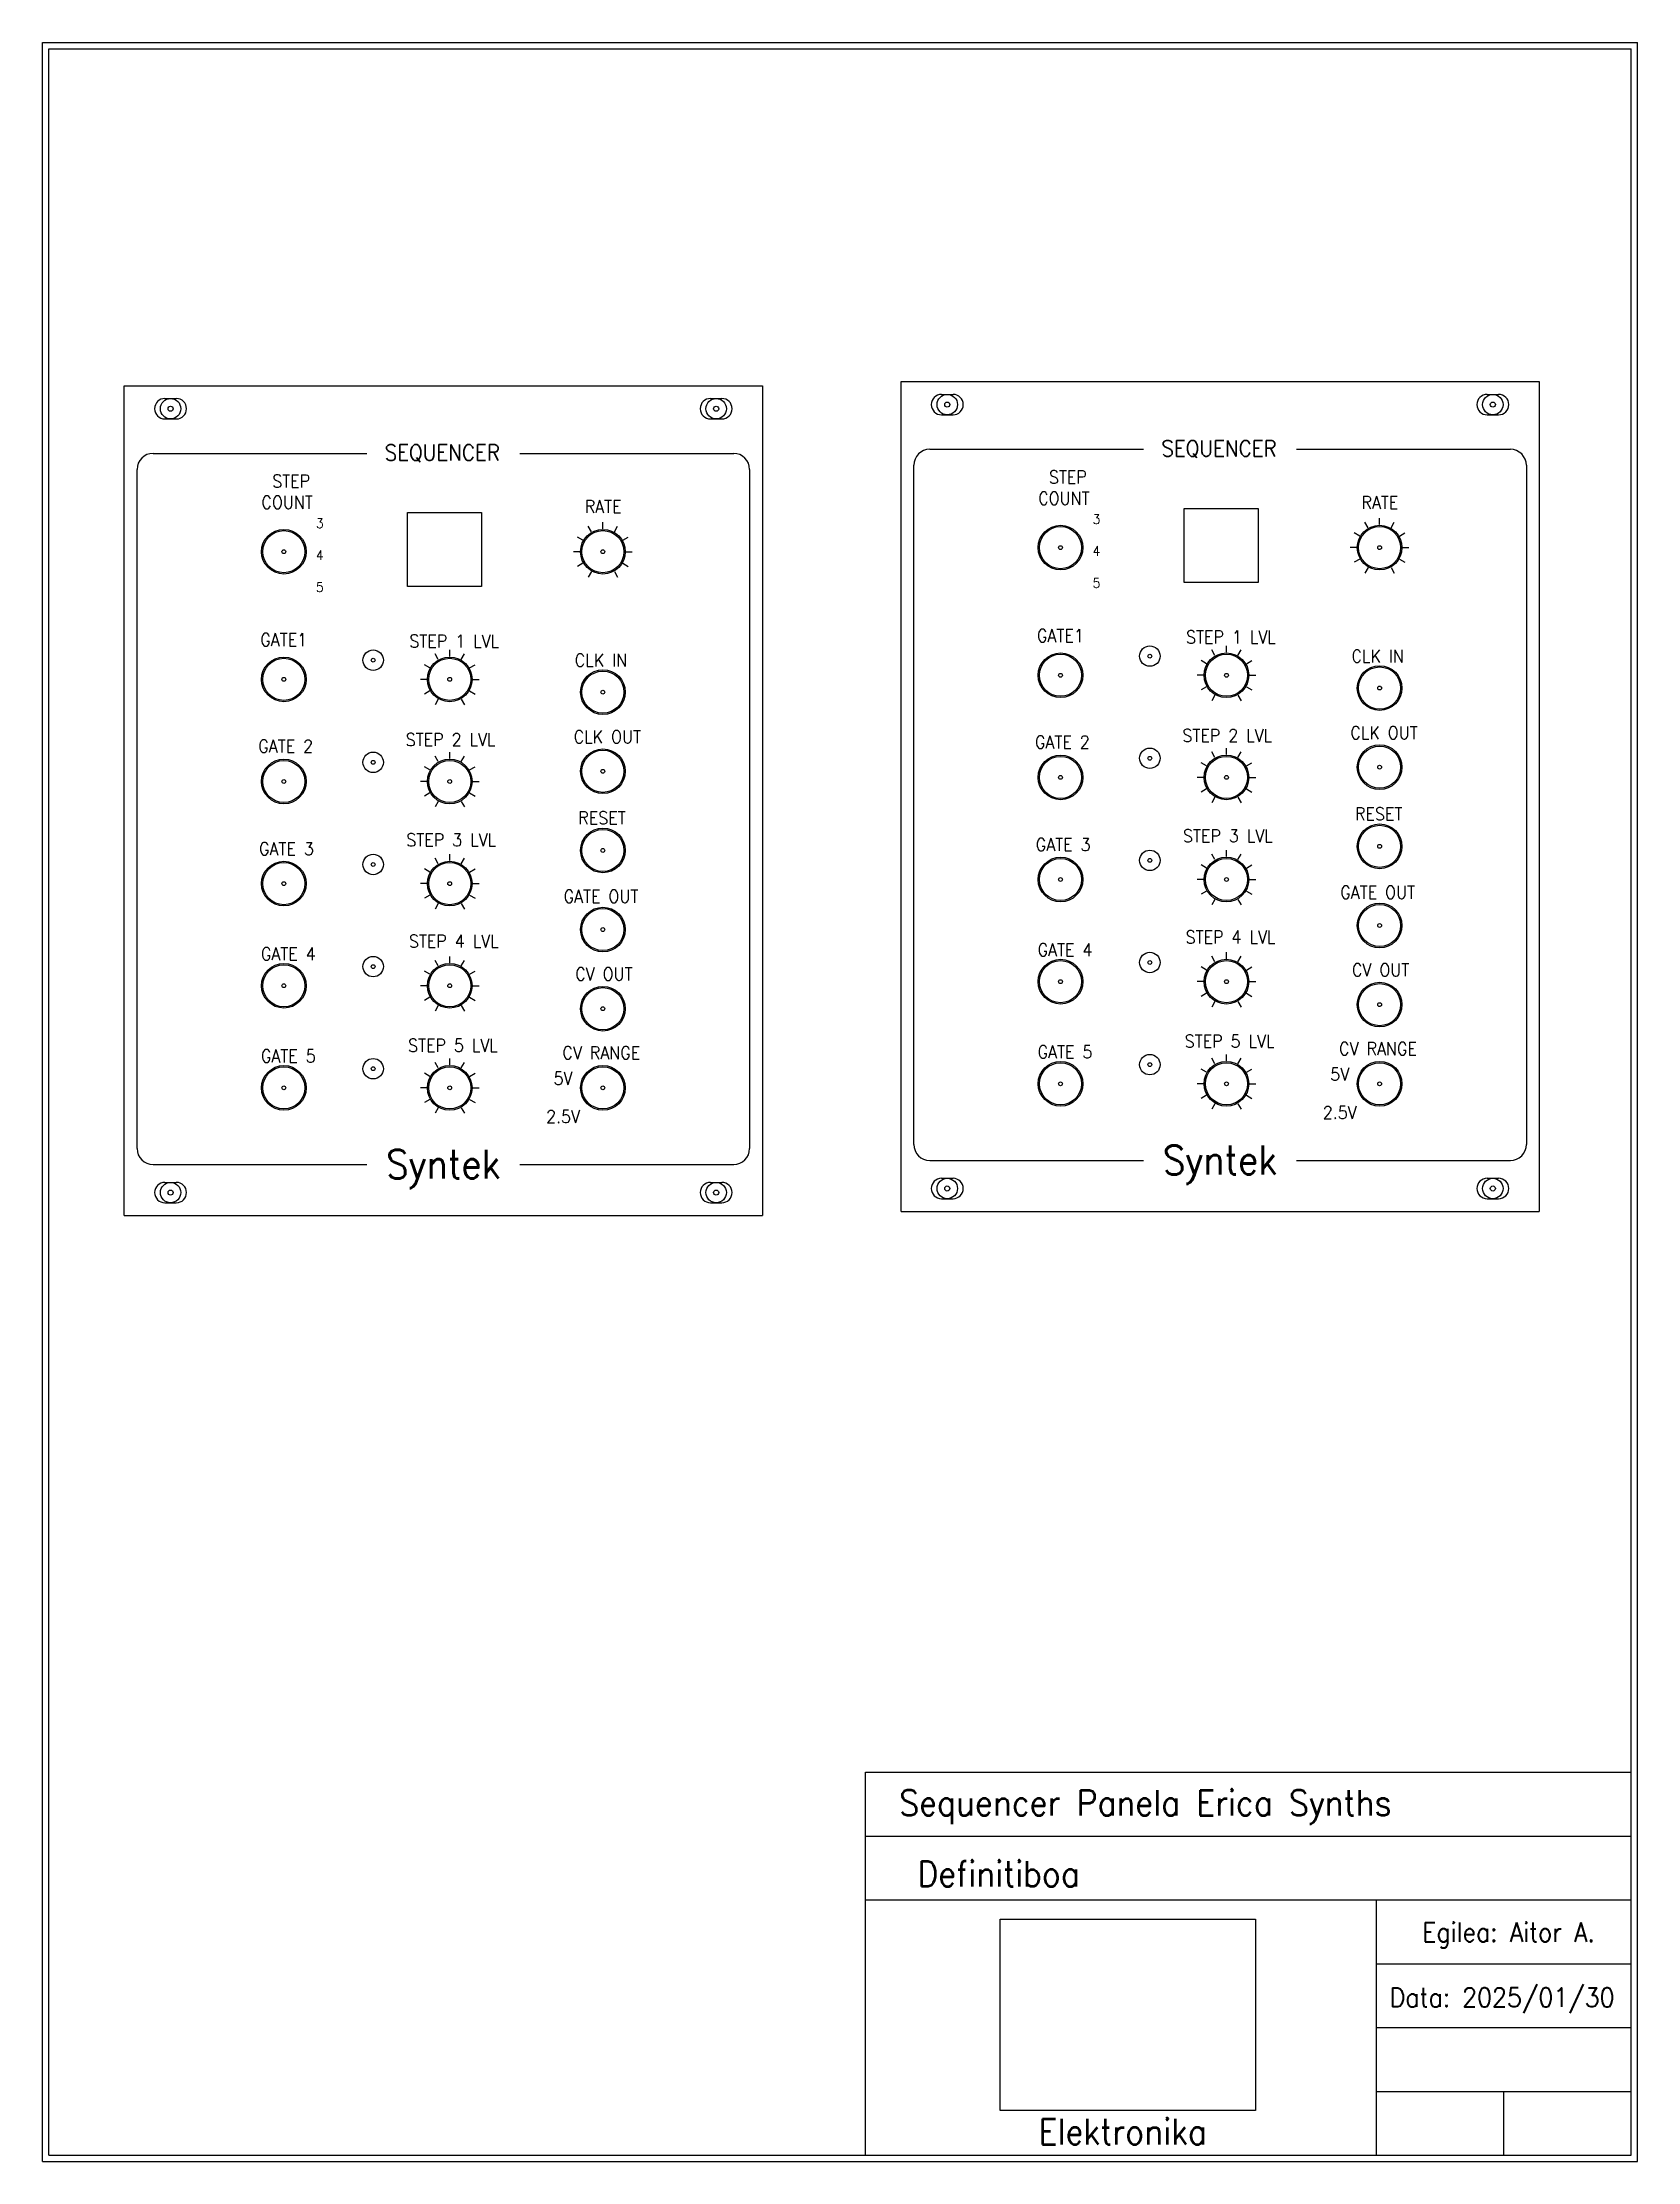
# Model space of a CAD drawing. Header units: millimetres. Extents: x 67 to 317, y -108 to 224.
import ezdxf

# ---------------------------------------------------------------- set-up
doc = ezdxf.new("R2010")
doc.units = ezdxf.units.MM
doc.layers.get('0').update_dxf_attribs({"lineweight": 25})
doc.styles.add('textstyle3', font='')
doc.styles.get('textstyle3').set_extended_font_data('Standard')
picture_1 = doc.add_image_def('image1.bmp', size_in_pixel=(213, 237))

msp = doc.modelspace()

# ---------------------------------------------------------------- linework, layer by layer
for p, q in [((67.16, -108.21), (67.16, 223.79)), ((67.16, 223.79), (317.16, 223.79)), ((68.16, -107.21), (68.16, 222.79)), ((68.16, 222.79), (316.16, 222.79)), ((316.16, -107.21), (316.16, 222.79)), ((317.16, -108.21), (317.16, 223.79)), ((196.16, -107.21), (196.16, -47.21)), ((196.16, -47.21), (316.16, -47.21)), ((196.16, -57.21), (316.16, -57.21)), ((196.16, -67.21), (316.16, -67.21)), ((276.16, -67.21), (276.16, -107.21)), ((276.16, -77.21), (316.16, -77.21)), ((276.16, -87.21), (316.16, -87.21)), ((276.16, -97.21), (316.16, -97.21)), ((296.16, -97.21), (296.16, -107.21)), ((67.16, -108.21), (317.16, -108.21)), ((68.16, -107.21), (316.16, -107.21))]:
    msp.add_line(p, q)
at = {"lineweight": 25}
for p, q in [((80, 170), (180, 170)), ((80, 40), (80, 170)), ((180, 170), (180, 40)), ((201.72, 170.64), (301.72, 170.64)), ((201.72, 40.64), (201.72, 170.64)), ((301.72, 170.64), (301.72, 40.64)), ((86.35, 168), (88.15, 168)), ((86.35, 168), (88.15, 168)), ((171.85, 168), (173.65, 168)), ((171.85, 168), (173.65, 168)), ((208.07, 168.64), (209.87, 168.64)), ((208.07, 168.64), (209.87, 168.64)), ((293.57, 168.64), (295.37, 168.64)), ((293.57, 168.64), (295.37, 168.64)), ((86.35, 164.8), (88.15, 164.8)), ((86.35, 164.8), (88.15, 164.8)), ((171.85, 164.8), (173.65, 164.8)), ((171.85, 164.8), (173.65, 164.8)), ((208.07, 165.44), (209.87, 165.44)), ((208.07, 165.44), (209.87, 165.44)), ((293.57, 165.44), (295.37, 165.44)), ((293.57, 165.44), (295.37, 165.44)), ((84.5, 159.4), (118, 159.4)), ((142, 159.4), (175.5, 159.4)), ((206.22, 160.04), (239.72, 160.04)), ((263.72, 160.04), (297.22, 160.04)), ((82, 50.5), (82, 156.9)), ((178, 156.9), (178, 50.5)), ((203.72, 51.14), (203.72, 157.54)), ((299.72, 157.54), (299.72, 51.14)), ((151.88, 145.8), (151.02, 146.3)), ((153.2, 147.12), (152.7, 147.98)), ((155, 147.6), (155, 148.6)), ((156.8, 147.12), (157.3, 147.98)), ((158.12, 145.8), (158.98, 146.3)), ((273.6, 146.44), (272.74, 146.94)), ((274.92, 147.76), (274.42, 148.63)), ((276.72, 148.24), (276.72, 149.24)), ((278.52, 147.76), (279.02, 148.63)), ((279.84, 146.44), (280.7, 146.94)), ((151.4, 144), (150.4, 144)), ((158.6, 144), (159.6, 144)), ((273.12, 144.64), (272.12, 144.64)), ((273.6, 142.84), (272.74, 142.34)), ((279.84, 142.84), (280.7, 142.34)), ((280.32, 144.64), (281.32, 144.64)), ((151.88, 142.2), (151.02, 141.7)), ((153.2, 140.88), (152.7, 140.02)), ((156.8, 140.88), (157.3, 140.02)), ((158.12, 142.2), (158.98, 141.7)), ((274.92, 141.52), (274.42, 140.66)), ((278.52, 141.52), (279.02, 140.66)), ((127.88, 125.8), (127.02, 126.3)), ((129.2, 127.12), (128.7, 127.98)), ((131, 127.6), (131, 128.6)), ((132.8, 127.12), (133.3, 127.98)), ((134.12, 125.8), (134.98, 126.3)), ((249.6, 126.44), (248.74, 126.94)), ((250.92, 127.76), (250.42, 128.63)), ((252.72, 128.24), (252.72, 129.24)), ((254.52, 127.76), (255.02, 128.63)), ((255.84, 126.44), (256.7, 126.94)), ((127.4, 124), (126.4, 124)), ((134.6, 124), (135.6, 124)), ((249.12, 124.64), (248.12, 124.64)), ((249.6, 122.84), (248.74, 122.34)), ((255.84, 122.84), (256.7, 122.34)), ((256.32, 124.64), (257.32, 124.64)), ((127.88, 122.2), (127.02, 121.7)), ((129.2, 120.88), (128.7, 120.02)), ((132.8, 120.88), (133.3, 120.02)), ((134.12, 122.2), (134.98, 121.7)), ((250.92, 121.52), (250.42, 120.66)), ((254.52, 121.52), (255.02, 120.66)), ((252.72, 112.24), (252.72, 113.24)), ((127.88, 109.8), (127.02, 110.3)), ((129.2, 111.12), (128.7, 111.98)), ((131, 111.6), (131, 112.6)), ((132.8, 111.12), (133.3, 111.98)), ((134.12, 109.8), (134.98, 110.3)), ((249.6, 110.44), (248.74, 110.94)), ((250.92, 111.76), (250.42, 112.63)), ((254.52, 111.76), (255.02, 112.63)), ((255.84, 110.44), (256.7, 110.94)), ((127.4, 108), (126.4, 108)), ((134.6, 108), (135.6, 108)), ((249.12, 108.64), (248.12, 108.64)), ((249.6, 106.84), (248.74, 106.34)), ((255.84, 106.84), (256.7, 106.34)), ((256.32, 108.64), (257.32, 108.64)), ((127.88, 106.2), (127.02, 105.7)), ((129.2, 104.88), (128.7, 104.02)), ((132.8, 104.88), (133.3, 104.02)), ((134.12, 106.2), (134.98, 105.7)), ((250.92, 105.52), (250.42, 104.66)), ((254.52, 105.52), (255.02, 104.66)), ((131, 95.6), (131, 96.6)), ((250.92, 95.76), (250.42, 96.63)), ((252.72, 96.24), (252.72, 97.24)), ((254.52, 95.76), (255.02, 96.63)), ((127.88, 93.8), (127.02, 94.3)), ((129.2, 95.12), (128.7, 95.98)), ((132.8, 95.12), (133.3, 95.98)), ((134.12, 93.8), (134.98, 94.3)), ((249.6, 94.44), (248.74, 94.94)), ((255.84, 94.44), (256.7, 94.94)), ((127.4, 92), (126.4, 92)), ((127.88, 90.2), (127.02, 89.7)), ((134.12, 90.2), (134.98, 89.7)), ((134.6, 92), (135.6, 92)), ((249.12, 92.64), (248.12, 92.64)), ((249.6, 90.84), (248.74, 90.34)), ((255.84, 90.84), (256.7, 90.34)), ((256.32, 92.64), (257.32, 92.64)), ((129.2, 88.88), (128.7, 88.02)), ((132.8, 88.88), (133.3, 88.02)), ((250.92, 89.52), (250.42, 88.66)), ((254.52, 89.52), (255.02, 88.66)), ((129.2, 79.12), (128.7, 79.98)), ((131, 79.6), (131, 80.6)), ((132.8, 79.12), (133.3, 79.98)), ((250.92, 79.76), (250.42, 80.63)), ((252.72, 80.24), (252.72, 81.24)), ((254.52, 79.76), (255.02, 80.63)), ((127.88, 77.8), (127.02, 78.3)), ((134.12, 77.8), (134.98, 78.3)), ((249.12, 76.64), (248.12, 76.64)), ((249.6, 78.44), (248.74, 78.94)), ((255.84, 78.44), (256.7, 78.94)), ((256.32, 76.64), (257.32, 76.64)), ((127.4, 76), (126.4, 76)), ((127.88, 74.2), (127.02, 73.7)), ((134.12, 74.2), (134.98, 73.7)), ((134.6, 76), (135.6, 76)), ((249.6, 74.84), (248.74, 74.34)), ((250.92, 73.52), (250.42, 72.66)), ((254.52, 73.52), (255.02, 72.66)), ((255.84, 74.84), (256.7, 74.34)), ((129.2, 72.88), (128.7, 72.02)), ((132.8, 72.88), (133.3, 72.02)), ((129.2, 63.12), (128.7, 63.98)), ((131, 63.6), (131, 64.6)), ((132.8, 63.12), (133.3, 63.98)), ((250.92, 63.76), (250.42, 64.63)), ((252.72, 64.24), (252.72, 65.24)), ((254.52, 63.76), (255.02, 64.63)), ((127.4, 60), (126.4, 60)), ((127.88, 61.8), (127.02, 62.3)), ((134.12, 61.8), (134.98, 62.3)), ((134.6, 60), (135.6, 60)), ((249.12, 60.64), (248.12, 60.64)), ((249.6, 62.44), (248.74, 62.94)), ((255.84, 62.44), (256.7, 62.94)), ((256.32, 60.64), (257.32, 60.64)), ((127.88, 58.2), (127.02, 57.7)), ((129.2, 56.88), (128.7, 56.02)), ((132.8, 56.88), (133.3, 56.02)), ((134.12, 58.2), (134.98, 57.7)), ((249.6, 58.84), (248.74, 58.34)), ((250.92, 57.52), (250.42, 56.66)), ((254.52, 57.52), (255.02, 56.66)), ((255.84, 58.84), (256.7, 58.34)), ((84.5, 48), (118, 48)), ((142, 48), (175.5, 48)), ((206.22, 48.64), (239.72, 48.64)), ((263.72, 48.64), (297.22, 48.64)), ((86.35, 45.2), (88.15, 45.2)), ((86.35, 45.2), (88.15, 45.2)), ((171.85, 45.2), (173.65, 45.2)), ((208.07, 45.84), (209.87, 45.84)), ((208.07, 45.84), (209.87, 45.84)), ((293.57, 45.84), (295.37, 45.84)), ((80, 40), (180, 40)), ((86.35, 42), (88.15, 42)), ((86.35, 42), (88.15, 42)), ((171.85, 42), (173.65, 42)), ((201.72, 40.64), (301.72, 40.64)), ((208.07, 42.64), (209.87, 42.64)), ((208.07, 42.64), (209.87, 42.64)), ((293.57, 42.64), (295.37, 42.64))]:
    msp.add_line(p, q, dxfattribs=at)
for centre, radius in [((87.25, 166.4), 1.6), ((87.25, 166.4), 0.4), ((172.75, 166.4), 1.6), ((172.75, 166.4), 0.4), ((208.97, 167.04), 1.6), ((208.97, 167.04), 0.4), ((294.47, 167.04), 1.6), ((294.47, 167.04), 0.4), ((105, 144), 3.5), ((105, 144), 3.3), ((155, 144), 3.5), ((155, 144), 3.3), ((226.72, 144.64), 3.5), ((226.72, 144.64), 3.3), ((276.72, 144.64), 3.5), ((276.72, 144.64), 3.3), ((105, 144), 0.3), ((155, 144), 0.3), ((226.72, 144.64), 0.3), ((276.72, 144.64), 0.3), ((105, 124), 3.5), ((105, 124), 3.3), ((119, 127), 1.6), ((119, 127), 0.3), ((131, 124), 3.5), ((131, 124), 3.3), ((226.72, 124.64), 3.5), ((226.72, 124.64), 3.3), ((240.72, 127.64), 1.6), ((240.72, 127.64), 0.3), ((252.72, 124.64), 3.5), ((252.72, 124.64), 3.3), ((105, 124), 0.3), ((131, 124), 0.3), ((155, 122), 3.5), ((155, 122), 3.3), ((226.72, 124.64), 0.3), ((252.72, 124.64), 0.3), ((276.72, 122.64), 3.5), ((276.72, 122.64), 3.3), ((276.72, 122.64), 0.3), ((155, 122), 0.3), ((155, 109.6), 3.5), ((155, 109.6), 3.3), ((240.72, 111.64), 1.6), ((276.72, 110.24), 3.5), ((276.72, 110.24), 3.3), ((105, 108), 3.5), ((105, 108), 3.3), ((119, 111), 1.6), ((119, 111), 0.3), ((131, 108), 3.5), ((131, 108), 3.3), ((155, 109.6), 0.3), ((226.72, 108.64), 3.5), ((226.72, 108.64), 3.3), ((240.72, 111.64), 0.3), ((252.72, 108.64), 3.5), ((252.72, 108.64), 3.3), ((276.72, 110.24), 0.3), ((105, 108), 0.3), ((131, 108), 0.3), ((226.72, 108.64), 0.3), ((252.72, 108.64), 0.3), ((155, 97.2), 3.5), ((155, 97.2), 3.3), ((276.72, 97.84), 3.5), ((276.72, 97.84), 3.3), ((119, 95), 1.6), ((155, 97.2), 0.3), ((240.72, 95.64), 1.6), ((276.72, 97.84), 0.3), ((105, 92), 3.5), ((105, 92), 3.3), ((119, 95), 0.3), ((131, 92), 3.5), ((131, 92), 3.3), ((226.72, 92.64), 3.5), ((226.72, 92.64), 3.3), ((240.72, 95.64), 0.3), ((252.72, 92.64), 3.5), ((252.72, 92.64), 3.3), ((105, 92), 0.3), ((131, 92), 0.3), ((226.72, 92.64), 0.3), ((252.72, 92.64), 0.3), ((155, 84.8), 3.5), ((155, 84.8), 3.3), ((276.72, 85.44), 3.5), ((276.72, 85.44), 3.3), ((155, 84.8), 0.3), ((276.72, 85.44), 0.3), ((119, 79), 1.6), ((226.72, 76.64), 3.5), ((226.72, 76.64), 3.3), ((240.72, 79.64), 1.6), ((240.72, 79.64), 0.3), ((252.72, 76.64), 3.5), ((252.72, 76.64), 3.3), ((105, 76), 3.5), ((105, 76), 3.3), ((119, 79), 0.3), ((131, 76), 3.5), ((131, 76), 3.3), ((226.72, 76.64), 0.3), ((252.72, 76.64), 0.3), ((276.72, 73.04), 3.5), ((105, 76), 0.3), ((131, 76), 0.3), ((155, 72.4), 3.5), ((155, 72.4), 3.3), ((276.72, 73.04), 3.3), ((276.72, 73.04), 0.3), ((155, 72.4), 0.3), ((105, 60), 3.5), ((105, 60), 3.3), ((119, 63), 1.6), ((119, 63), 0.3), ((131, 60), 3.5), ((131, 60), 3.3), ((155, 60), 3.5), ((155, 60), 3.3), ((226.72, 60.64), 3.5), ((226.72, 60.64), 3.3), ((240.72, 63.64), 1.6), ((240.72, 63.64), 0.3), ((252.72, 60.64), 3.5), ((252.72, 60.64), 3.3), ((276.72, 60.64), 3.5), ((276.72, 60.64), 3.3), ((105, 60), 0.3), ((131, 60), 0.3), ((155, 60), 0.3), ((226.72, 60.64), 0.3), ((252.72, 60.64), 0.3), ((276.72, 60.64), 0.3), ((87.25, 43.6), 1.6), ((87.25, 43.6), 0.4), ((172.75, 43.6), 1.6), ((172.75, 43.6), 0.4), ((208.97, 44.24), 1.6), ((208.97, 44.24), 0.4), ((294.47, 44.24), 1.6), ((294.47, 44.24), 0.4)]:
    msp.add_circle(centre, radius, dxfattribs=at)
for centre, radius, start, end in [((86.35, 166.4), 1.6, 90, 270), ((86.35, 166.4), 1.6, 90, 270), ((88.15, 166.4), 1.6, 270, 90), ((88.15, 166.4), 1.6, 270, 90), ((171.85, 166.4), 1.6, 90, 270), ((171.85, 166.4), 1.6, 90, 270), ((173.65, 166.4), 1.6, 270, 90), ((173.65, 166.4), 1.6, 270, 90), ((208.07, 167.04), 1.6, 90, 270), ((208.07, 167.04), 1.6, 90, 270), ((209.87, 167.04), 1.6, 270, 90), ((209.87, 167.04), 1.6, 270, 90), ((293.57, 167.04), 1.6, 90, 270), ((293.57, 167.04), 1.6, 90, 270), ((295.37, 167.04), 1.6, 270, 90), ((295.37, 167.04), 1.6, 270, 90), ((84.5, 156.9), 2.5, 90, 180), ((175.5, 156.9), 2.5, 0, 90), ((206.22, 157.54), 2.5, 90, 180), ((297.22, 157.54), 2.5, 0, 90), ((84.5, 50.5), 2.5, 180, 270), ((175.5, 50.5), 2.5, 270, 0), ((206.22, 51.14), 2.5, 180, 270), ((297.22, 51.14), 2.5, 270, 0), ((86.35, 43.6), 1.6, 90, 270), ((86.35, 43.6), 1.6, 90, 270), ((88.15, 43.6), 1.6, 270, 90), ((88.15, 43.6), 1.6, 270, 90), ((171.85, 43.6), 1.6, 90, 270), ((173.65, 43.6), 1.6, 270, 90), ((208.07, 44.24), 1.6, 90, 270), ((208.07, 44.24), 1.6, 90, 270), ((209.87, 44.24), 1.6, 270, 90), ((209.87, 44.24), 1.6, 270, 90), ((293.57, 44.24), 1.6, 90, 270), ((295.37, 44.24), 1.6, 270, 90)]:
    msp.add_arc(centre, radius, start, end, dxfattribs=at)

# ---------------------------------------------------------------- texts
at = {"lineweight": 50, "attachment_point": 2, "style": 'textstyle3'}
for s, insert, char_height in [('SEQUENCER', (129.84, 160.78), 2.5), ('SEQUENCER', (251.56, 161.43), 2.5), ('\\H4.5;Syntek', (130.01, 50.31), 2), ('\\H4.5;Syntek', (251.73, 50.95), 2)]:
    msp.add_mtext(s, dxfattribs=dict(at, insert=insert, char_height=char_height))
at = {"lineweight": 25, "char_height": 2, "attachment_point": 2, "style": 'textstyle3'}
for s, insert in [(' STEP\\PCOUNT', (105.52, 156.06)), (' STEP\\PCOUNT', (227.24, 156.7)), ('RATE', (155.04, 152.07)), ('\\H1.5;3\\P\\P4\\P\\P5', (232.36, 149.85)), ('RATE', (276.76, 152.71)), ('\\H1.5;3\\P\\P4\\P\\P5', (110.64, 149.2)), ('GATE1\\P', (104.98, 131.21)), ('STEP 1 LVL\\P', (131.7, 131)), ('GATE1\\P', (226.7, 131.85)), ('STEP 1 LVL\\P', (253.42, 131.64)), ('CLK IN', (154.7, 128)), ('CLK IN', (276.42, 128.64)), ('STEP 2 LVL\\P', (252.85, 116.21)), ('CLK OUT', (277.42, 116.64)), ('GATE 2', (105.29, 114.53)), ('STEP 2 LVL\\P', (131.13, 115.56)), ('CLK OUT', (155.7, 116)), ('GATE 2', (227.01, 115.17)), ('RESET', (154.86, 103.3)), ('RESET', (276.58, 103.94)), ('STEP 3 LVL\\P', (131.22, 99.85)), ('STEP 3 LVL\\P', (252.94, 100.49)), ('GATE 3', (105.41, 98.46)), ('GATE 3', (227.13, 99.11)), ('GATE OUT', (154.7, 91)), ('GATE OUT', (276.42, 91.64)), ('STEP 4 LVL\\P', (131.63, 83.99)), ('STEP 4 LVL\\P', (253.35, 84.63)), ('GATE 4', (105.7, 82)), ('GATE 4', (227.42, 82.64)), ('CV OUT', (155.16, 78.84)), ('CV OUT', (276.88, 79.48)), ('STEP 5 LVL\\P', (131.5, 67.67)), ('CV RANGE', (154.75, 66.5)), ('GATE 5\\P', (227.42, 66.64)), ('STEP 5 LVL\\P', (253.22, 68.31)), ('CV RANGE', (276.47, 67.14)), ('GATE 5\\P', (105.7, 66)), ('5V', (270.47, 63.14)), ('5V', (148.75, 62.5)), ('2.5V', (148.75, 56.5)), ('2.5V', (270.47, 57.14))]:
    msp.add_mtext(s, dxfattribs=dict(at, insert=insert))
at = {"char_height": 2.5, "attachment_point": 2, "style": 'textstyle3'}
for s, insert in [('\\H4;Sequencer Panela Erica Synths', (240, -50)), ('\\H4;Definitiboa', (217.01, -61.13)), ('\\H3;Egilea: Aitor A.', (296.93, -70.77)), ('\\H3;Data: 2025/01/30', (295.92, -80.98)), ('\\H4;Elektronika', (236.46, -101.52))]:
    msp.add_mtext(s, dxfattribs=dict(at, insert=insert))

# ---------------------------------------------------------------- pictures from other files: only their frames are drawn
image = msp.add_image(picture_1, insert=(124.36, 138.54), size_in_units=(11.63, 11.59))
image.dxf.flags = 7
image = msp.add_image(picture_1, insert=(246.08, 139.18), size_in_units=(11.63, 11.59))
image.dxf.flags = 7
image = msp.add_image(picture_1, insert=(217.27, -100.21), size_in_units=(40, 30))
image.dxf.flags = 7

doc.saveas('drawing.dxf')
